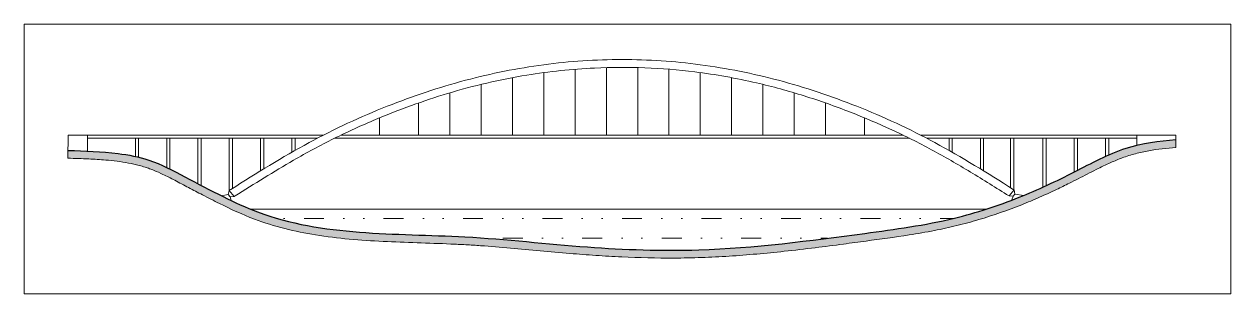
# Paper-space layout 'posrednia' of a CAD drawing. Header units: millimetres. Extents: x 44 to 238, y 167 to 210.
# The model-space entities are those that its viewports show. They can reach past a viewport. Long polylines and large blocks are cut down to what shows.
import ezdxf

# ---------------------------------------------------------------- set-up
doc = ezdxf.new("R2010")
doc.units = ezdxf.units.MM
for name, color, linetype, lineweight in [('cienka', 70, 'Continuous', 9), ('gruba', 10, 'Continuous', 25), ('srednia', 210, 'Continuous', 15)]:
    doc.layers.add(name, color=color, linetype=linetype, lineweight=lineweight)
doc.layers.add('kreskowanie', color=50, linetype='Continuous', lineweight=5, transparency=0.5)
doc.layers.add('pomocnicze', color=140, linetype='Continuous', lineweight=5, plot=False)

msp = doc.modelspace()

# ---------------------------------------------------------------- hatches: boundary and pattern name
at = {"layer": 'kreskowanie'}
h = msp.add_hatch(dxfattribs=at)
h.set_pattern_fill('EARTH', color=256, angle=45)
h.set_pattern_definition([(45, (6073.348, 3488.614), (0, 8.98026), [6.35, -6.35]), (45, (6071.664, 3490.298), (0, 8.98026), [6.35, -6.35]), (45, (6069.9803, 3491.9816), (0, 8.98026), [6.35, -6.35]), (135, (6069.9803, 3493.104), (-8.98026, 0), [6.35, -6.35]), (135, (6071.664, 3494.788), (-8.98026, 0), [6.35, -6.35]), (135, (6073.348, 3496.472), (-8.98026, 0), [6.35, -6.35])])
edge = h.paths.add_edge_path()
edge.add_spline(control_points=[(5719.22, 3425.53), (5723.71, 3425.4), (5728.18, 3425.26), (5736.23, 3424.88), (5739.82, 3424.66), (5745.82, 3424.13), (5748.25, 3423.88), (5755.51, 3422.94), (5760.27, 3422.09), (5766.09, 3420.55), (5767.32, 3420.19), (5769.5, 3419.49), (5770.46, 3419.16), (5772.36, 3418.47), (5773.31, 3418.1), (5776.17, 3416.94), (5778.06, 3416.09), (5782.45, 3414.01), (5784.95, 3412.74), (5788.94, 3410.65), (5790.41, 3409.87), (5793.37, 3408.3), (5794.85, 3407.52), (5799.29, 3405.17), (5802.25, 3403.61), (5808.8, 3400.22), (5812.4, 3398.38), (5823.3, 3392.99), (5830.76, 3389.52), (5844.8, 3384.2), (5851.25, 3382.2), (5864.28, 3378.88), (5870.86, 3377.55), (5891.74, 3374.18), (5906.19, 3373.04), (5935.12, 3371.61), (5949.6, 3371.3), (5967.08, 3370.54), (5970.27, 3370.38), (5976.64, 3370.02), (5979.81, 3369.82), (5989.34, 3369.16), (5995.67, 3368.64), (6014.66, 3366.98), (6027.3, 3365.74), (6045.52, 3364.2), (6051.03, 3363.77), (6062.09, 3363.02), (6067.62, 3362.7), (6084.26, 3361.93), (6095.38, 3361.65), (6112.41, 3361.71), (6118.3, 3361.82), (6130.09, 3362.23), (6135.97, 3362.53), (6153.59, 3363.67), (6165.29, 3364.74), (6183.61, 3366.73), (6190.23, 3367.51), (6202.86, 3369.07), (6208.86, 3369.84), (6219.73, 3371.27), (6224.59, 3371.93), (6238.53, 3373.79), (6247.65, 3375.02), (6262.19, 3377.33), (6267.63, 3378.27), (6277.79, 3380.26), (6282.53, 3381.29), (6291.96, 3383.59), (6296.65, 3384.86), (6310.62, 3389.01), (6319.79, 3392.22), (6332.62, 3397.34), (6336.43, 3398.94), (6343.83, 3402.2), (6347.43, 3403.84), (6353.77, 3406.85), (6356.53, 3408.19), (6361.16, 3410.5), (6363.04, 3411.45), (6368.78, 3414.38), (6372.58, 3416.37), (6379.47, 3419.84), (6382.55, 3421.33), (6388.11, 3423.82), (6390.58, 3424.84), (6394.45, 3426.28), (6395.83, 3426.75), (6398.6, 3427.63), (6400, 3428.04), (6404.24, 3429.17), (6407.11, 3429.79), (6415.65, 3431.32), (6421.43, 3431.95), (6427.33, 3432.38)], knot_values=[0, 0, 0, 0, 13.491081, 13.491081, 24.486265, 24.486265, 32.011603, 32.011603, 47.062279, 47.062279, 51.167379, 51.167379, 54.4164, 54.4164, 57.665421, 57.665421, 64.163464, 64.163464, 72.744112, 72.744112, 77.752018, 77.752018, 82.759924, 82.759924, 92.775735, 92.775735, 104.803635, 104.803635, 128.859435, 128.859435, 148.696224, 148.696224, 168.533013, 168.533013, 211.157239, 211.157239, 253.781464, 253.781464, 263.340619, 263.340619, 272.899773, 272.899773, 292.018082, 292.018082, 330.254701, 330.254701, 346.788822, 346.788822, 363.322944, 363.322944, 396.391188, 396.391188, 413.919889, 413.919889, 431.44859, 431.44859, 466.505991, 466.505991, 486.429058, 486.429058, 504.522886, 504.522886, 519.207783, 519.207783, 546.631969, 546.631969, 562.996642, 562.996642, 577.30593, 577.30593, 591.615218, 591.615218, 620.233794, 620.233794, 632.4778, 632.4778, 644.214153, 644.214153, 653.307905, 653.307905, 659.543599, 659.543599, 672.354969, 672.354969, 682.815502, 682.815502, 691.226968, 691.226968, 695.890572, 695.890572, 700.554176, 700.554176, 709.881384, 709.881384, 727.798692, 727.798692, 727.798692, 727.798692], degree=3, periodic=0)
edge.add_line((6427.33, 3432.38), (6427.33, 3437.4))
edge.add_spline(control_points=[(6427.33, 3437.4), (6416.44, 3436.61), (6393.77, 3433.56), (6361.84, 3415.99), (6326.11, 3399.21), (6281.34, 3384.6), (6212.45, 3375.31), (6134.41, 3364.98), (6048.63, 3367.94), (5955.44, 3378.98), (5873.58, 3375.17), (5817.29, 3401.29), (5794.65, 3413.28), (5772.96, 3424.79), (5747.36, 3429.7), (5730.02, 3430.21), (5719.36, 3430.53)], knot_values=[0, 0, 0, 0, 32.440116, 68.717653, 107.674851, 151.208037, 209.192241, 315.825046, 386.980264, 465.584429, 599.029573, 623.124571, 650.678042, 676.15294, 696.177162, 728.163169, 728.163169, 728.163169, 728.163169], degree=3, periodic=0)
edge.add_line((5719.27, 3430.53), (5719.22, 3425.53))
h = msp.add_hatch(dxfattribs=at)
h.set_pattern_fill('MUDST', color=256, scale=2)
h.set_pattern_definition([(0, (6073.348, 3488.614), (25.4, 12.7), [12.7, -12.7, 0, -12.7, 0, -12.7])])
edge = h.paths.add_edge_path()
edge.add_spline(control_points=[(5836, 3392.94), (5837.49, 3392.33), (5880.26, 3375.48), (5955.44, 3378.98), (6048.63, 3367.94), (6134.41, 3364.98), (6212.45, 3375.31), (6273.92, 3383.6), (6299.34, 3390.79), (6306.05, 3392.94)], knot_values=[124.308952, 124.308952, 124.308952, 124.308952, 129.133597, 262.578741, 341.182906, 412.338124, 518.970929, 576.955132, 598.064464, 598.064464, 598.064464, 598.064464], degree=3, periodic=0)
edge.add_line((6306.05, 3392.94), (5836, 3392.94))

# ---------------------------------------------------------------- linework, layer by layer
at = {"layer": 'cienka'}
msp.add_line((6306.05, 3392.94), (5836, 3392.94), dxfattribs=at)
at = {"layer": 'gruba'}
msp.add_open_spline([(5719.36, 3430.53), (5730.02, 3430.21), (5747.36, 3429.7), (5772.96, 3424.79), (5794.65, 3413.28), (5817.29, 3401.29), (5873.58, 3375.17), (5955.44, 3378.98), (6048.63, 3367.94), (6134.41, 3364.98), (6212.45, 3375.31), (6281.34, 3384.6), (6326.11, 3399.21), (6361.84, 3415.99), (6393.77, 3433.56), (6416.44, 3436.61), (6427.33, 3437.4)], degree=3, knots=[0, 0, 0, 0, 31.986007, 52.010229, 77.485128, 105.038599, 129.133597, 262.578741, 341.182906, 412.338124, 518.970929, 576.955132, 620.488318, 659.445517, 695.723053, 728.163169, 728.163169, 728.163169, 728.163169], dxfattribs=at)
at = {"layer": 'pomocnicze'}
for p, q in [((5719.36, 3440.31), (5719.22, 3425.53)), ((6427.33, 3440.31), (6427.33, 3432.38))]:
    msp.add_line(p, q, dxfattribs=at)
msp.add_open_spline([(5719.22, 3425.53), (5723.71, 3425.4), (5728.18, 3425.26), (5736.23, 3424.88), (5739.82, 3424.66), (5745.82, 3424.13), (5748.25, 3423.88), (5755.51, 3422.94), (5760.27, 3422.09), (5766.09, 3420.55), (5767.32, 3420.19), (5769.5, 3419.49), (5770.46, 3419.16), (5772.36, 3418.47), (5773.31, 3418.1), (5776.17, 3416.94), (5778.06, 3416.09), (5782.45, 3414.01), (5784.95, 3412.74), (5788.94, 3410.65), (5790.41, 3409.87), (5793.37, 3408.3), (5794.85, 3407.52), (5799.29, 3405.17), (5802.25, 3403.61), (5808.8, 3400.22), (5812.4, 3398.38), (5823.3, 3392.99), (5830.76, 3389.52), (5844.8, 3384.2), (5851.25, 3382.2), (5864.28, 3378.88), (5870.86, 3377.55), (5891.74, 3374.18), (5906.19, 3373.04), (5935.12, 3371.61), (5949.6, 3371.3), (5967.08, 3370.54), (5970.27, 3370.38), (5976.64, 3370.02), (5979.81, 3369.82), (5989.34, 3369.16), (5995.67, 3368.64), (6014.66, 3366.98), (6027.3, 3365.74), (6045.52, 3364.2), (6051.03, 3363.77), (6062.09, 3363.02), (6067.62, 3362.7), (6084.26, 3361.93), (6095.38, 3361.65), (6112.41, 3361.71), (6118.3, 3361.82), (6130.09, 3362.23), (6135.97, 3362.53), (6153.59, 3363.67), (6165.29, 3364.74), (6183.61, 3366.73), (6190.23, 3367.51), (6202.86, 3369.07), (6208.86, 3369.84), (6219.73, 3371.27), (6224.59, 3371.93), (6238.53, 3373.79), (6247.65, 3375.02), (6262.19, 3377.33), (6267.63, 3378.27), (6277.79, 3380.26), (6282.53, 3381.29), (6291.96, 3383.59), (6296.65, 3384.86), (6310.62, 3389.01), (6319.79, 3392.22), (6332.62, 3397.34), (6336.43, 3398.94), (6343.83, 3402.2), (6347.43, 3403.84), (6353.77, 3406.85), (6356.53, 3408.19), (6361.16, 3410.5), (6363.04, 3411.45), (6368.78, 3414.38), (6372.58, 3416.37), (6379.47, 3419.84), (6382.55, 3421.33), (6388.11, 3423.82), (6390.58, 3424.84), (6394.45, 3426.28), (6395.83, 3426.75), (6398.6, 3427.63), (6400, 3428.04), (6404.24, 3429.17), (6407.11, 3429.79), (6415.65, 3431.32), (6421.43, 3431.95), (6427.33, 3432.38)], degree=3, knots=[0, 0, 0, 0, 13.491081, 13.491081, 24.486265, 24.486265, 32.011603, 32.011603, 47.062279, 47.062279, 51.167379, 51.167379, 54.4164, 54.4164, 57.665421, 57.665421, 64.163464, 64.163464, 72.744112, 72.744112, 77.752018, 77.752018, 82.759924, 82.759924, 92.775735, 92.775735, 104.803635, 104.803635, 128.859435, 128.859435, 148.696224, 148.696224, 168.533013, 168.533013, 211.157239, 211.157239, 253.781464, 253.781464, 263.340619, 263.340619, 272.899773, 272.899773, 292.018082, 292.018082, 330.254701, 330.254701, 346.788822, 346.788822, 363.322944, 363.322944, 396.391188, 396.391188, 413.919889, 413.919889, 431.44859, 431.44859, 466.505991, 466.505991, 486.429058, 486.429058, 504.522886, 504.522886, 519.207783, 519.207783, 546.631969, 546.631969, 562.996642, 562.996642, 577.30593, 577.30593, 591.615218, 591.615218, 620.233794, 620.233794, 632.4778, 632.4778, 644.214153, 644.214153, 653.307905, 653.307905, 659.543599, 659.543599, 672.354969, 672.354969, 682.815502, 682.815502, 691.226968, 691.226968, 695.890572, 695.890572, 700.554176, 700.554176, 709.881384, 709.881384, 727.798692, 727.798692, 727.798692, 727.798692], dxfattribs=at)
at = {"layer": 'srednia'}
for p, q in [((6023.35, 3480.25), (6023.35, 3440.31)), ((6043.35, 3482.4), (6043.35, 3440.31)), ((6063.35, 3483.48), (6063.35, 3440.31)), ((6083.35, 3483.48), (6083.35, 3440.31)), ((6103.35, 3482.4), (6103.35, 3440.31)), ((6123.35, 3480.25), (6123.35, 3440.31)), ((5983.35, 3472.72), (5983.35, 3440.31)), ((6003.35, 3477.02), (6003.35, 3440.31)), ((6143.35, 3477.02), (6143.35, 3440.31)), ((6163.35, 3472.72), (6163.35, 3440.31)), ((5963.35, 3467.33), (5963.35, 3440.31)), ((6183.35, 3467.33), (6183.35, 3440.31)), ((5943.35, 3460.86), (5943.35, 3440.31)), ((6203.35, 3460.86), (6203.35, 3440.31)), ((5918.35, 3451.31), (5918.35, 3440.31)), ((6228.35, 3451.31), (6228.35, 3440.31)), ((5719.36, 3440.31), (5882.52, 3440.31)), ((5731.69, 3440.31), (5731.69, 3430.1)), ((5893.77, 3440.31), (6252.93, 3440.31)), ((6264.17, 3440.31), (6427.33, 3440.31)), ((6427.33, 3440.31), (6264.17, 3440.31)), ((6402.35, 3433.81), (6402.35, 3440.31)), ((5731.69, 3438.31), (5878.65, 3438.31)), ((5762.35, 3426.63), (5762.35, 3438.31)), ((5764.35, 3426.16), (5764.35, 3438.31)), ((5782.35, 3419.59), (5782.35, 3438.31)), ((5784.35, 3418.62), (5784.35, 3438.31)), ((5802.35, 3409.22), (5802.35, 3438.31)), ((5804.35, 3408.17), (5804.35, 3438.31)), ((5822.35, 3404.99), (5822.35, 3438.31)), ((5824.35, 3406.24), (5824.35, 3438.31)), ((5842.35, 3417.45), (5842.35, 3438.31)), ((5844.35, 3418.68), (5844.35, 3438.31)), ((5862.35, 3429.37), (5862.35, 3438.31)), ((5864.35, 3430.51), (5864.35, 3438.31)), ((5889.68, 3438.31), (6257.02, 3438.31)), ((6268.05, 3438.31), (6402.35, 3438.31)), ((6282.35, 3430.51), (6282.35, 3438.31)), ((6284.35, 3429.37), (6284.35, 3438.31)), ((6302.35, 3418.68), (6302.35, 3438.31)), ((6304.35, 3417.45), (6304.35, 3438.31)), ((6321.7, 3406.65), (6321.7, 3438.31)), ((6323.7, 3405.39), (6323.7, 3438.31)), ((6342.35, 3407.04), (6342.35, 3438.31)), ((6344.35, 3407.95), (6344.35, 3438.31)), ((6362.35, 3416.71), (6362.35, 3438.31)), ((6364.35, 3417.73), (6364.35, 3438.31)), ((6382.35, 3426.72), (6382.35, 3438.31)), ((6384.35, 3427.61), (6384.35, 3438.31)), ((5817.27, 3401.55), (5821.69, 3402.22)), ((5822.25, 3404.93), (5821.69, 3402.22)), ((5821.69, 3402.22), (5822.84, 3400.89)), ((5825.44, 3401.02), (5822.25, 3404.93)), ((5822.84, 3400.89), (5825.44, 3401.02)), ((6320.69, 3401.38), (6323.87, 3405.28)), ((6323.29, 3401.24), (6320.69, 3401.38)), ((6323.29, 3401.24), (6322.53, 3398.82)), ((6324.44, 3402.57), (6323.29, 3401.24)), ((6323.87, 3405.28), (6324.44, 3402.57)), ((6330.08, 3401.73), (6324.44, 3402.57)), ((5822.84, 3400.89), (5823.59, 3398.47))]:
    msp.add_line(p, q, dxfattribs=at)
for points, knots in [([(5822.25, 3404.93), (5822.62, 3405.16), (5822.98, 3405.38), (5823.35, 3405.61), (5839.81, 3415.94), (5871.85, 3436.05), (5922.23, 3459.34), (5972.51, 3476.24), (6022.91, 3486.35), (6073.35, 3489.74), (6123.78, 3486.35), (6174.18, 3476.24), (6224.47, 3459.34), (6274.85, 3436.05), (6306.89, 3415.94), (6323.35, 3405.61), (6323.52, 3405.5), (6323.7, 3405.39), (6323.87, 3405.28)], [-1.291699, -1.291699, -1.291699, -1.291699, 0, 0, 0, 58.24787, 113.38495, 166.068534, 217.0509, 267.161003, 317.271105, 368.253471, 420.937055, 476.074135, 534.322005, 534.322005, 534.322005, 534.943519, 534.943519, 534.943519, 534.943519]), ([(5825.44, 3401.02), (5825.63, 3401.14), (5825.82, 3401.26), (5826.01, 3401.38), (5826.01, 3401.38), (5826.01, 3401.38), (5826.01, 3401.38), (5838.42, 3409.17), (5850.77, 3416.92), (5867.59, 3426.62), (5871.86, 3429.01), (5880.47, 3433.65), (5884.81, 3435.89), (5897.96, 3442.42), (5906.87, 3446.5), (5923.42, 3453.46), (5931.03, 3456.43), (5946.36, 3461.98), (5954.09, 3464.55), (5970.2, 3469.39), (5978.57, 3471.63), (5995.45, 3475.55), (6003.96, 3477.23), (6026.83, 3480.98), (6041.29, 3482.51), (6066.48, 3483.7), (6077.2, 3483.75), (6098.6, 3482.91), (6109.28, 3482.03), (6133.13, 3479.04), (6146.28, 3476.69), (6169.5, 3471.32), (6179.63, 3468.55), (6199.67, 3462.26), (6209.59, 3458.75), (6228.26, 3451.45), (6237.03, 3447.72), (6254.32, 3439.74), (6262.84, 3435.49), (6279.56, 3426.45), (6287.8, 3421.65), (6304.25, 3411.7), (6312.46, 3406.55), (6320.69, 3401.38)], [-0.670186, -0.670186, -0.670186, -0.670186, -0.000193, -0.000193, -0.000193, 0, 0, 0, 43.918272, 43.918272, 58.753083, 58.753083, 73.587894, 73.587894, 103.257516, 103.257516, 127.964806, 127.964806, 152.672095, 152.672095, 178.976758, 178.976758, 205.281421, 205.281421, 249.369999, 249.369999, 281.900534, 281.900534, 314.43107, 314.43107, 354.914005, 354.914005, 386.775212, 386.775212, 418.636418, 418.636418, 447.486384, 447.486384, 476.33635, 476.33635, 505.186316, 505.186316, 534.322005, 534.322005, 534.322005, 534.322005])]:
    msp.add_open_spline(points, degree=3, knots=knots, dxfattribs=at)

psp = doc.layouts.new('posrednia')

# ---------------------------------------------------------------- viewports
at = {"layer": 'pomocnicze'}
psp.add_viewport(center=(140.97, 188.3), size=(193.54, 43.278), view_center_point=(6076.86, 3425.01), view_height=172.4522, dxfattribs=at)

doc.saveas('drawing.dxf')
